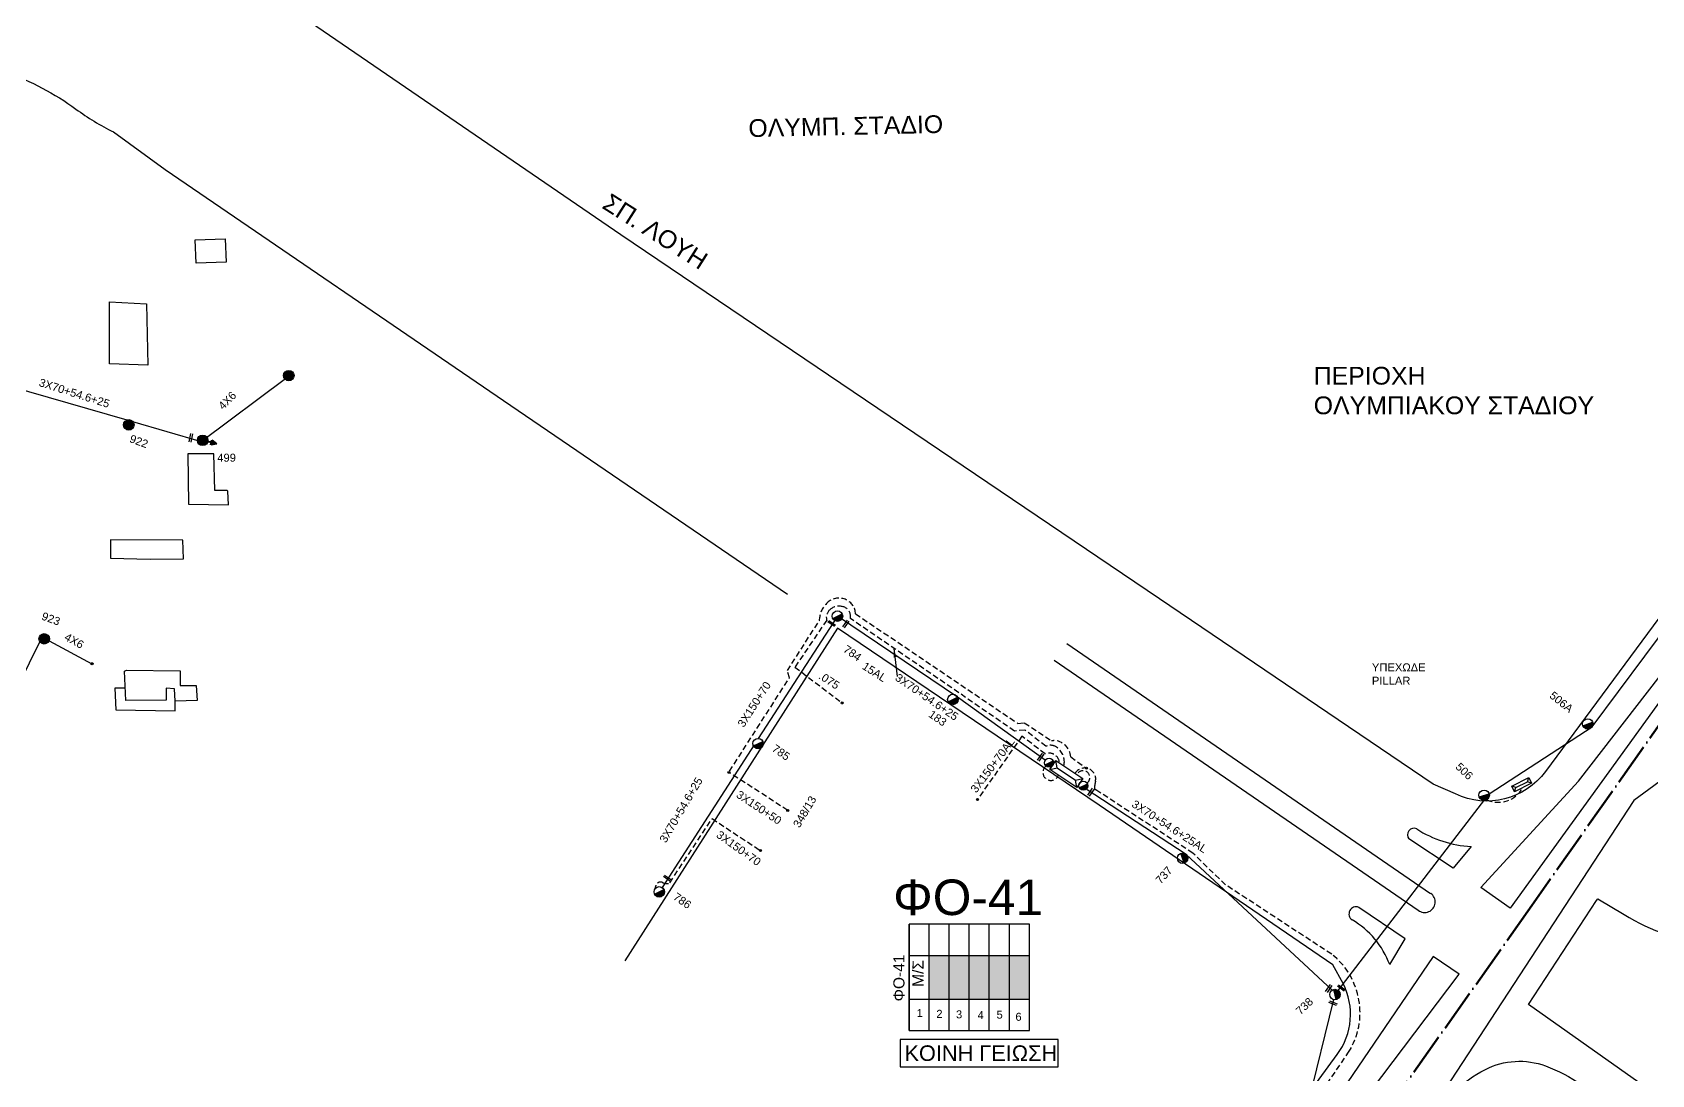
# Model space of a CAD drawing. Header units: millimetres. Extents: x 918 to 3138, y 719 to 1759.
# Drawn here: x 1967 to 2331.3, y 1236.1 to 1470.7 of the extents above; entities that cross this region are included whole.
import ezdxf
from ezdxf.enums import TextEntityAlignment as Align

# ---------------------------------------------------------------- set-up
doc = ezdxf.new("R2010")
doc.units = ezdxf.units.MM
doc.header["$LTSCALE"] = 0.5
doc.linetypes.add('ACAD_ISO04W100', pattern=[30, 24, -3, 0, -3])
doc.linetypes.add('DASHED', pattern=[19.05, 12.7, -6.35])
for name, color, linetype in [('Άγνωστα', 7, 'Continuous'), ('Ασφαλειοκιβώτια Χ.Τ 6 αναχωρήσεων', 7, 'Continuous'), ('Ασφαλειοκιβώτια Χ.Τ 9 αναχωρήσεων', 7, 'Continuous'), ('Επίτονοι', 7, 'Continuous'), ('Επιγραφές - Σχήματα', 7, 'Continuous'), ('Καλώδια ΧΤ   15AL', 7, 'DASHED'), ('Καλώδια ΧΤ   3x150+70AL', 7, 'DASHED'), ('Καλώδια ΧΤ   3x150AL+50XLPE', 7, 'DASHED'), ('Καλώδια ΧΤ   4x6CU', 7, 'DASHED'), ('Μηχανική τομή', 7, 'Continuous'), ('Στύλος Ξύλινος', 7, 'Continuous'), ('Στύλος Ξύλινος @ 1', 7, 'Continuous'), ('Στύλος ΦΜ', 7, 'Continuous'), ('Στύλος ΦΜ @ 1', 7, 'Continuous'), ('Συνδέσεις', 7, 'Continuous'), ('Συνεστραμμένα ΧΤ   3x70+54.6+25 AL', 7, 'SYN_LINE'), ('Υποσταθμός εναέριος 2 στύλων', 7, 'Continuous'), ('Υποσταθμός πόλεως', 7, 'Continuous'), ('Υπόβαθρο ΔΕΗ', 7, 'Continuous'), ('Υπόγεια Καλώδια Δικτύου ΧΤ   .06', 7, 'DASHED'), ('Υπόγεια καλώδια Παροχών ΧΤ   .075', 7, 'DASHED'), ('Υπόγεια καλώδια Παροχών ΧΤ   4x6', 7, 'DASHED')]:
    doc.layers.add(name, color=color, linetype=linetype)
doc.styles.add('arial', font='ARIAL.TTF')
doc.styles.get("Standard").update_dxf_attribs({"font": 'ARIAL.TTF'})
doc.linetypes.add('SYN_LINE', pattern='A,0.5,-0.0001,["/\\/\\/\\/",Standard,S=0.1,R=0,X=0,Y=-0.05],-0.25', length=0.7501)
doc.dimstyles.new('ISO-25', dxfattribs={"dimtxt": 2.5, "dimasz": 2.5, "dimexe": 1.25, "dimexo": 0.625, "dimtad": 1, "dimtxsty": 'Standard', "dimcen": 2.5, "dimadec": 0, "dimazin": 0, "dimtfac": 1, "dimtmove": 0, "dimatfit": 3, "dimfxl": 1, "dimarcsym": 0})

# ---------------------------------------------------------------- blocks, each defined once
blk = doc.blocks.new('ΑΣΦΑΛΕΙΟΚΙΒΩΤΙΟ ΥΠΟΣΤΑΘΜΟΥ 6 ΑΝΑΧΩΡΗΣΕΩΝ')
at = {"layer": 'Ασφαλειοκιβώτια Χ.Τ 6 αναχωρήσεων', "ltscale": 40}
for p, q in [((-23.91, 27), (23.91, 27)), ((-9.83, 27), (-9.83, -27)), ((9.83, 27), (9.83, -27)), ((-23.91, 18), (23.91, 18)), ((-23.91, 9), (23.91, 9)), ((-23.91, 0), (23.91, 0)), ((-23.91, -9), (23.91, -9)), ((-23.91, -18), (23.91, -18))]:
    blk.add_line(p, q, dxfattribs=at)
at = {"layer": 'Ασφαλειοκιβώτια Χ.Τ 6 αναχωρήσεων'}
blk.add_lwpolyline([(-23.91, -27), (23.91, -27), (23.91, 27), (-23.91, 27)], close=True, dxfattribs=at)
for s, p in [('1', (-17.82, 23.69)), ('2', (-18.21, 14.84)), ('3', (-18.45, 6.01)), ('4', (-18.73, -3.72)), ('5', (-18.57, -12.24)), ('6', (-19.53, -20.74))]:
    blk.add_text(s, height=3.6, rotation=270, dxfattribs=at).set_placement(p)
at = {"layer": 'Ασφαλειοκιβώτια Χ.Τ 6 αναχωρήσεων', "ltscale": 40}
for tag, height, p in [('ΟΝΟΜΑ', 5, (-0.27, 31.68)), ('ΚΕΙΜΕΝΟ 1', 2, (16.95, 22.41)), ('ΚΕΙΜΕΝΟ 2', 2, (16.95, 13.71)), ('ΚΕΙΜΕΝΟ 3', 2, (16.95, 4.31)), ('ΚΕΙΜΕΝΟ 4', 2, (16.95, -4.67)), ('ΚΕΙΜΕΝΟ 5', 2, (16.95, -13.51)), ('ΚΕΙΜΕΝΟ 6', 2, (16.95, -22.43)), ('ΣΧ', 2, (-0.21, -29.21))]:
    blk.add_attdef(tag, text='', height=height, dxfattribs=at).set_placement(p, align=Align.MIDDLE_CENTER)
blk = doc.blocks.new('ΜΗΧΑΝΙΚΗ ΤΟΜΗ')
at = {"layer": 'Μηχανική τομή', "ltscale": 40}
for p, q in [((-1.89, 0.78), (1.89, 0.78)), ((1.89, 0), (-1.89, 0))]:
    blk.add_line(p, q, dxfattribs=at)
blk = doc.blocks.new('ΥΠΑΡΧΩΝ ΤΣΙΜΕΝΤΕΝΙΟΣ ΣΤΥΛΟΣ')
at = {"layer": 'Στύλος ΦΜ'}
blk.add_hatch(color=7, dxfattribs=at).paths.add_polyline_path([(-1.29, -2.28, 0.574793), (2.62, 0, 0.268822), (1.3, 2.27)])
at = {"layer": 'Στύλος ΦΜ', "color": 7}
blk.add_line((-1.29, -2.28), (1.3, 2.27), dxfattribs=at)
blk.add_circle((0, 0), 2.62, dxfattribs=at)
at = {"layer": 'Στύλος ΦΜ', "flags": 4}
for tag, p in [('ΑΡΙΘΜΟΣ', (-4.68, 8.05)), ('ΤΥΠΟΣ', (-4.91, 3.03))]:
    blk.add_attdef(tag, p, '', height=4, dxfattribs=at)
blk = doc.blocks.new('ΥΠΟΣΤΑΘΜΟΣ ΕΝΑΕΡΙΟΣ ΕΠΙ 2 ΣΤΥΛΩΝ')
at = {"layer": 'Υποσταθμός εναέριος 2 στύλων', "linetype": 'Continuous'}
for points in [[(-11.97, -2.11, 0.574793), (-8.45, -0.07, 0.268822), (-9.64, 1.98)], [(9.68, -2.15, 0.574793), (13.19, -0.1, 0.268822), (12.01, 1.95)]]:
    blk.add_hatch(color=256, dxfattribs=at).paths.add_polyline_path(points)
for p, q in [((-11.97, -2.11), (-9.64, 1.98)), ((9.68, -2.15), (12.01, 1.95))]:
    blk.add_line(p, q, dxfattribs=at)
for centre in [(-10.81, -0.07), (10.84, -0.1)]:
    blk.add_circle(centre, 2.36, dxfattribs=at)
at = {"layer": 'Υποσταθμός πόλεως', "linetype": 'Continuous', "ltscale": 40}
blk.add_lwpolyline([(-8.57, 2.82), (8.57, 2.82), (8.57, -2.82), (-8.57, -2.82)], close=True, dxfattribs=at)
for points in [[(-5.75, 0), (-8.57, 2.82)], [(-8.57, -2.82), (-5.75, 0)], [(-5.75, 0), (5.75, 0)], [(5.75, 0), (8.57, 2.82)], [(8.57, -2.82), (5.75, 0)]]:
    blk.add_lwpolyline(points, dxfattribs=at)
at = {"layer": 'Υποσταθμός εναέριος 2 στύλων', "ltscale": 40, "flags": 1}
for tag, p in [('ΜΕΤΑΣΧΗΜΑΤΙΣΜΟΣ', (14.09, 2.51)), ('ΙΣΧΥΣ', (14.07, -0.28)), ('ΑΡΙΘΜΟΣ', (14.19, -3))]:
    blk.add_attdef(tag, p, '', height=1.8, dxfattribs=at)
blk = doc.blocks.new('ΥΠΑΡΧΩΝ ΞΥΛΙΝΟΣ ΣΤΥΛΟΣ')
at = {"layer": 'Στύλος Ξύλινος'}
h = blk.add_hatch(color=7, dxfattribs=at)
h.paths.add_polyline_path([(-2.62, 0, 0.270008), (-1.29, -2.28), (1.3, 2.27, 0.576266)])
h.paths.add_polyline_path([(-1.29, -2.28, 0.574793), (2.62, 0, 0.268822), (1.3, 2.27)])
at = {"layer": 'Στύλος Ξύλινος', "color": 7}
blk.add_line((-1.29, -2.28), (1.3, 2.27), dxfattribs=at)
blk.add_circle((0, 0), 2.62, dxfattribs=at)
at = {"layer": 'Στύλος Ξύλινος', "flags": 4}
for tag, p in [('ΑΡΙΘΜΟΣ', (-4.91, 8.6)), ('ΤΥΠΟΣ', (-4.85, 3.39))]:
    blk.add_attdef(tag, p, '', height=4, dxfattribs=at)
blk = doc.blocks.new('ΕΠΙΤΟΝΟΣ')
at = {"layer": 'Επίτονοι', "lineweight": 40, "ltscale": 40}
blk.add_hatch(color=256, dxfattribs=at).paths.add_polyline_path([(-1.13, 6.47), (0, 9.1), (1.13, 6.47)])
for p, q in [((-1.13, 6.47), (0, 9.1)), ((0, 9.1), (1.13, 6.47)), ((1.13, 6.47), (-1.13, 6.47)), ((-1.13, 6.47), (0, 6.47)), ((0, 6.47), (0, 0))]:
    blk.add_line(p, q, dxfattribs=at)
blk = doc.blocks.new('_ΣΥΝΔΕΣΗ')
at = {"layer": 'Συνδέσεις', "linetype": 'SYN_LINE', "ltscale": 40}
blk.add_hatch(color=256, dxfattribs=at).paths.add_polyline_path([(0.5, -0.01, 1), (-0.5, -0.01, 1)])
at = {"layer": 'Συνδέσεις'}
blk.add_circle((0, -0.01), 0.5, dxfattribs=at)
blk = doc.blocks.new('ΥΠΟΣΤΑΘΜΟΣ ΠΟΛΕΩΣ')
at = {"layer": 'Υποσταθμός πόλεως', "linetype": 'Continuous', "ltscale": 40}
blk.add_lwpolyline([(-8.6, 2.8), (8.6, 2.8), (8.6, -2.8), (-8.6, -2.8)], close=True, dxfattribs=at)
for points in [[(-5.8, 0), (-8.6, 2.8)], [(5.8, 0), (8.6, 2.8)], [(-8.6, -2.8), (-5.8, 0)], [(-5.8, 0), (5.8, 0)], [(8.6, -2.8), (5.8, 0)]]:
    blk.add_lwpolyline(points, dxfattribs=at)
at = {"layer": 'Υποσταθμός πόλεως', "linetype": 'SYN_LINE', "ltscale": 40, "flags": 1}
for tag, p in [('ΜΕΤΑΣΧΗΜΑΤΙΣΜΟΣ', (10.6, 2.4)), ('ΙΣΧΥΣ', (10.6, -0.4)), ('ΑΡΙΘΜΟΣ', (10.7, -3.1))]:
    blk.add_attdef(tag, p, '', height=1.8, dxfattribs=at)
blk = doc.blocks.new('TSONTA XT1')
at = {"ltscale": 40}
h = blk.add_hatch(color=256, dxfattribs=at)
h.dxf.hatch_style = 1
h.paths.add_polyline_path([(596, 2487.7), (597.1, 2488.8), (596, 2489.9), (594.9, 2488.8)])
blk.add_lwpolyline([(594.9, 2488.8), (596, 2489.9), (597.1, 2488.8), (596, 2487.7)], close=True, dxfattribs=at)

msp = doc.modelspace()

# ---------------------------------------------------------------- hatches: boundary and pattern name
at = {"layer": 'Ασφαλειοκιβώτια Χ.Τ 9 αναχωρήσεων', "ltscale": 40}
for color, points in [(1, [(2168.81, 1262.87), (2168.81, 1253.04), (2173.31, 1253.04), (2173.31, 1262.87)]), (2, [(2173.31, 1262.87), (2173.31, 1253.04), (2177.81, 1253.04), (2177.81, 1262.87)]), (6, [(2177.81, 1262.87), (2177.81, 1253.04), (2182.31, 1253.04), (2182.31, 1262.87)]), (133, [(2182.31, 1262.87), (2182.31, 1253.04), (2186.81, 1253.04), (2186.81, 1262.87)]), (30, [(2186.81, 1262.87), (2186.81, 1253.04), (2191.31, 1253.04), (2191.31, 1262.87)])]:
    msp.add_hatch(color=color, dxfattribs=at).paths.add_polyline_path(points)

# ---------------------------------------------------------------- linework, layer by layer
at = {"layer": 'Άγνωστα', "color": 2, "linetype": 'DASHED', "ltscale": 0.2}
for points in [[(2228.11, 1285.94), (2206.24, 1300.19, -0.30676), (2205.95, 1300.86, -0.005276), (2206.19, 1302.11, 0.846963), (2201.59, 1303.86)], [(2182.28, 1125.07), (2206.17, 1159.1), (2228.31, 1189.37), (2255.31, 1226.07), (2255.06, 1229.32), (2263.12, 1241.11, 0.384854), (2259.33, 1263.16)]]:
    msp.add_lwpolyline(points, format="xyb", dxfattribs=at)
msp.add_lwpolyline([(2259.33, 1263.16), (2235.42, 1278.81), (2228.11, 1285.94)], dxfattribs=at)
at = {"layer": 'Επιγραφές - Σχήματα', "color": 1, "linetype": 'ACAD_ISO04W100', "lineweight": 60, "ltscale": 0.8}
msp.add_lwpolyline([(2961.46, 1088.29), (2717.83, 1224.35), (2701.08, 1246.33), (2659.71, 1265.16), (2602.18, 1297.58), (2392.2, 1398.81), (2304.34, 1274.11), (2245.73, 1191.21), (2095.49, 995.78), (1905.75, 741.14)], dxfattribs=at)
at = {"layer": 'Επιγραφές - Σχήματα', "color": 190}
msp.add_lwpolyline([(2162.26, 1237.83), (2197.77, 1237.83), (2197.77, 1244), (2162.26, 1244)], close=True, dxfattribs=at)
at = {"layer": 'Επιγραφές - Σχήματα', "color": 133, "linetype": 'DASHED', "ltscale": 0.2}
msp.add_arc((2196.17, 1304.1), 1.81, 128.2461, 343.5509, dxfattribs=at)
at = {"layer": 'Επιγραφές - Σχήματα', "color": 1, "linetype": 'DASHED', "ltscale": 0.2}
msp.add_arc((2203.39, 1302.96), 1.53, 305.3701, 155.5494, dxfattribs=at)
at = {"layer": 'Επιγραφές - Σχήματα', "color": 6, "linetype": 'DASHED', "ltscale": 0.2}
msp.add_arc((2296.81, 1303.63), 6.25, 245.5515, 331.5572, dxfattribs=at)
at = {"layer": 'Καλώδια ΧΤ   15AL', "color": 6, "ltscale": 0.2}
msp.add_lwpolyline([(2199.14, 1305.74), (2199.18, 1306.23, 0.290734), (2197.16, 1309.93, 0.248283), (2195.04, 1309.98), (2190.29, 1313.63), (2187.98, 1313.42), (2151.1, 1338.72), (2151.1, 1339.18, 0.334175), (2149.43, 1341.4, 0.251053), (2146.47, 1340.77, 0.289806), (2145.72, 1338.36), (2138.59, 1327.79)], format="xyb", dxfattribs=at)
at = {"layer": 'Καλώδια ΧΤ   3x150+70AL', "color": 2, "linetype": 'DASHED', "ltscale": 0.2}
msp.add_lwpolyline([(2123.87, 1304.39), (2137.33, 1325.4), (2136.87, 1327.02), (2144.08, 1338.3), (2144.17, 1339.06, -0.212559), (2146.3, 1342.65, -0.588297), (2152.22, 1339.8), (2188.75, 1315.14), (2190.18, 1315.27), (2196.3, 1311.27), (2196.74, 1311.27, -0.40017), (2200.61, 1307.58), (2204.19, 1305.06)], format="xyb", dxfattribs=at)
at = {"layer": 'Καλώδια ΧΤ   3x150+70AL', "color": 30, "ltscale": 0.2}
msp.add_lwpolyline([(2198.08, 1306.45), (2198, 1306.74, 0.453243), (2194.85, 1308.25), (2189.64, 1312.28), (2179.62, 1297.98)], format="xyb", dxfattribs=at)
at = {"layer": 'Καλώδια ΧΤ   3x150+70AL', "color": 133, "linetype": 'DASHED', "ltscale": 0.2}
msp.add_lwpolyline([(2107.23, 1278.05), (2107.23, 1278.34, -0.571462), (2108.88, 1279.27, 0.270171), (2110.43, 1279.27), (2119.93, 1293.69), (2130.82, 1286.51)], format="xyb", dxfattribs=at)
at = {"layer": 'Καλώδια ΧΤ   3x150AL+50XLPE', "color": 2, "linetype": 'DASHED', "ltscale": 0.2}
msp.add_lwpolyline([(2136.95, 1295.55), (2123.88, 1304.04)], dxfattribs=at)
at = {"layer": 'Καλώδια ΧΤ   4x6CU', "color": 6, "linetype": 'SYN_LINE', "ltscale": 20}
msp.add_lwpolyline([(2005.03, 1378.62), (2024.28, 1393.01)], dxfattribs=at)
at = {"layer": 'Καλώδια ΧΤ   4x6CU', "color": 1, "linetype": 'SYN_LINE', "ltscale": 20}
msp.add_lwpolyline([(1958.45, 1312.81), (1968.97, 1334.11)], dxfattribs=at)
at = {"layer": 'Συνεστραμμένα ΧΤ   3x70+54.6+25 AL', "color": 6, "ltscale": 20}
for points in [[(1844.88, 1439.27), (1871.25, 1415.54), (1908.76, 1405.79), (1948.36, 1394.97), (1988.3, 1383.44)], [(1989.58, 1383.08), (2005.03, 1378.62)], [(2260.78, 1255.03), (2294.76, 1299.3), (2317.91, 1314.35), (2341.64, 1346.2)]]:
    msp.add_lwpolyline(points, dxfattribs=at)
at = {"layer": 'Συνεστραμμένα ΧΤ   3x70+54.6+25 AL', "color": 133, "ltscale": 20}
for points in [[(2148.14, 1339.28), (2130.34, 1311.71)], [(2175.16, 1321.07), (2148.14, 1339.28)], [(2194.84, 1306.88), (2175.16, 1321.07)], [(2129.44, 1310.32), (2108.69, 1278.2)]]:
    msp.add_lwpolyline(points, dxfattribs=at)
at = {"layer": 'Συνεστραμμένα ΧΤ   3x70+54.6+25 AL', "color": 1, "ltscale": 20}
for points in [[(2259.45, 1255.11), (2226.58, 1285.65), (2204.12, 1300.35)], [(2182.65, 1130.1), (2182.65, 1130.1), (2206.99, 1163.17), (2231.93, 1196.92), (2252.71, 1225.1), (2254.04, 1229.42), (2259.78, 1252.96)]]:
    msp.add_lwpolyline(points, dxfattribs=at)
at = {"layer": 'Υπόβαθρο ΔΕΗ'}
for points in [[(2448.08, 1493.27), (2366.31, 1384), (2307.44, 1304.3, -0.360241), (2287.18, 1299.28), (2282.16, 1301.48), (2220.62, 1343.15), (2099.43, 1425.12), (1991.15, 1499.31, 0.09764), (1955.94, 1514.46, 0.061427), (1925.19, 1517.19), (1878.06, 1514.02), (1808.35, 1509.32), (1801.75, 1508.87), (1794.29, 1509.6), (1775.49, 1512.53), (1691.32, 1536), (1576.76, 1569.78), (1342.2, 1637.07), (1170.37, 1688.54), (1147.42, 1698.34, -0.172979), (1117.46, 1726.05), (1110.42, 1739.29)], [(1961.06, 1461.72, -0.07415), (1976.83, 1453.42, 0.043078), (1985.27, 1448.28), (1996.87, 1439.84), (2074.65, 1386.73), (2136.88, 1344.2)], [(2260.59, 1240.6, 0.279671), (2261.95, 1256.57), (2259.56, 1260.76), (2207.04, 1296.75), (2148.15, 1336.61), (2100.31, 1261.68)], [(2409.05, 1177.3), (2303.6, 1251.89), (2318.87, 1275.24), (2319.24, 1275.64), (2325.11, 1272.08, 0.220945), (2365.57, 1267.63, 0.180003), (2379.08, 1278.59, 0.213315), (2381.31, 1298.36, 0.239117), (2367.35, 1312.56, 0.139574), (2351.46, 1313.31), (2344.78, 1310.6), (2327.29, 1297.81), (2283.52, 1230.79, 0.924794), (2284.66, 1229.91, -0.014175), (2286.72, 1232.07, -0.077684), (2293.9, 1237.24, -0.208222), (2307.45, 1238.04, -0.066881), (2315.49, 1233.79), (2404.23, 1171.2, 0.023303), (2407.09, 1169.37, 0.812457), (2411.84, 1174.71), (2409.02, 1177.32)]]:
    msp.add_lwpolyline(points, format="xyb", dxfattribs=at)
for points in [[(2003.66, 1423.99), (2010.43, 1424.22), (2010.61, 1418.95), (2003.84, 1418.76), (2003.66, 1423.99)], [(1984.35, 1410.06), (1992.69, 1409.59), (1993, 1395.75), (1984.41, 1396.05), (1984.35, 1410.06)], [(2011.16, 1364.34), (2011.01, 1367.4), (2010.86, 1367.56), (2008.04, 1367.54), (2007.82, 1375.83), (2001.99, 1375.8), (2002.13, 1364.5), (2011.16, 1364.34)], [(2372.75, 1374.87), (2299.47, 1273.51), (2292.85, 1278.2), (2314.82, 1302.15), (2371.77, 1375.56)], [(2001.01, 1352.17), (2000.84, 1356.35), (1984.59, 1356.47), (1984.63, 1352.36), (1993.5, 1352.09), (2001.01, 1352.17)], [(2199.73, 1333.12), (2281.59, 1276.87)], [(1988.02, 1320.32), (1987.76, 1326.86), (1988.19, 1327.11), (2000.27, 1326.96), (2000.27, 1323.87), (2000.26, 1323.66), (2003.9, 1323.66), (2004.11, 1320.26), (1999.13, 1320.14), (1999, 1322.91), (1997.09, 1323.03), (1997.09, 1320.37), (1988.02, 1320.32)], [(2196.93, 1329.34), (2278.79, 1273.09)], [(1987.91, 1323.1), (1985.57, 1323.09), (1985.79, 1318.21), (1999.11, 1317.99), (1999.13, 1320.14)], [(2290.68, 1287.44), (2286.64, 1282.58), (2276.7, 1289.12)], [(2272.38, 1260.83), (2275.86, 1266.61), (2265.43, 1273.72)], [(2218.44, 1166.54), (2287.98, 1258.68), (2282.13, 1262.64), (2248.4, 1213.09), (2217.18, 1167.46)], [(1961.38, 1130.54), (1974.73, 1072.12), (2030.72, 1038.59), (2039.27, 1032.59), (2086.63, 1002.32), (2190.29, 1144.25), (2260.59, 1240.6)]]:
    msp.add_lwpolyline(points, dxfattribs=at)
for centre, radius, start, end in [((2277.85, 1290.04), 1.48, 65.2746, 218.4265), ((2291.89, 1312.1), 24.69, 237.0769, 267.1827), ((2280.26, 1274.93), 2.36, 231.5403, 55.4302), ((2264.83, 1272.23), 1.61, 68.1686, 236.2393), ((2254.04, 1254.01), 19.57, 20.4064, 59.6114)]:
    msp.add_arc(centre, radius, start, end, dxfattribs=at)
at = {"layer": 'Υπόγεια καλώδια Παροχών ΧΤ   .075', "color": 6, "ltscale": 0.2}
msp.add_lwpolyline([(2138.59, 1327.79), (2149.23, 1319.73)], dxfattribs=at)
at = {"layer": 'Υπόγεια καλώδια Παροχών ΧΤ   4x6', "color": 1, "linetype": 'SYN_LINE', "ltscale": 10}
msp.add_lwpolyline([(1970.77, 1333.71), (1980.43, 1328.58)], dxfattribs=at)

# ---------------------------------------------------------------- block references
at = {"layer": 'Ασφαλειοκιβώτια Χ.Τ 6 αναχωρήσεων', "xscale": 0.5, "yscale": 0.5, "zscale": 0.5, "rotation": 90}
msp.add_blockref('ΑΣΦΑΛΕΙΟΚΙΒΩΤΙΟ ΥΠΟΣΤΑΘΜΟΥ 6 ΑΝΑΧΩΡΗΣΕΩΝ', (2177.81, 1257.96), dxfattribs=at).add_auto_attribs({'ΟΝΟΜΑ': 'ΦΟ-41'})
at = {"layer": 'Επίτονοι', "xscale": 0.4499999999997101, "yscale": 0.4499999999997101, "zscale": 0.4499999999997101, "rotation": 256.3649080457226}
msp.add_blockref('ΕΠΙΤΟΝΟΣ', (2004.48, 1379.05), dxfattribs=at)
at = {"layer": 'Μηχανική τομή'}
for p, xscale, yscale, zscale, rotation in [((2002.47, 1379.44), 0.4999999999999997, 0.4999999999999997, 0.4999999999999997, 259.0848520262939), ((2146.94, 1337.78), 0.4999999999999994, 0.4999999999999994, 0.4999999999999994, 144.6528688687434), ((2149.86, 1337.63), 0.4999999999999994, 0.4999999999999994, 0.4999999999999994, 235.2253478962505), ((2193.7, 1307.65), 0.4999999999999994, 0.4999999999999994, 0.4999999999999994, 235.2253478962505), ((2205, 1299.79), 0.4999999999999994, 0.4999999999999994, 0.4999999999999994, 235.2253478962505), ((2110.03, 1280.44), 0.4999999999999994, 0.4999999999999994, 0.4999999999999994, 144.6528688687434), ((2258.5, 1255.59), 0.4999999999999994, 0.4999999999999994, 0.4999999999999994, 235.2253478962505), ((2261.62, 1255.73), 0.4999999999999994, 0.4999999999999994, 0.4999999999999994, 144.6528688687434), ((2259.69, 1252.33), 0.4999999999999994, 0.4999999999999994, 0.4999999999999994, 157.7537610877161)]:
    msp.add_blockref('ΜΗΧΑΝΙΚΗ ΤΟΜΗ', p, dxfattribs=dict(at, xscale=xscale, yscale=yscale, zscale=zscale, rotation=rotation))
at = {"layer": 'Στύλος Ξύλινος @ 1', "ltscale": 40, "xscale": 0.4499999999998181, "yscale": 0.4499999999998181, "zscale": 0.4499999999998181}
msp.add_blockref('ΥΠΑΡΧΩΝ ΞΥΛΙΝΟΣ ΣΤΥΛΟΣ', (2024.71, 1393.43), dxfattribs=at)
at = {"layer": 'Στύλος Ξύλινος @ 1', "ltscale": 40}
ref = msp.add_blockref('ΥΠΑΡΧΩΝ ΞΥΛΙΝΟΣ ΣΤΥΛΟΣ', (1988.71, 1382.34), dxfattribs=dict(at, xscale=0.4499999999998181, yscale=0.4499999999998181, zscale=0.4499999999998181, rotation=339.9885071264504))
ref.add_attrib('ΤΥΠΟΣ', '922', (1988.71, 1378.5), dxfattribs={"layer": 'Στύλος Ξύλινος', "height": 1.8, "rotation": 339.9885, "flags": 4})
ref = msp.add_blockref('ΥΠΑΡΧΩΝ ΞΥΛΙΝΟΣ ΣΤΥΛΟΣ', (2005.34, 1378.85), dxfattribs=dict(at, xscale=0.4499999999998181, yscale=0.4499999999998181, zscale=0.4499999999998181))
ref.add_attrib('ΤΥΠΟΣ', '499', (2008.62, 1374.05), dxfattribs={"layer": 'Στύλος Ξύλινος', "height": 1.8, "flags": 4})
ref = msp.add_blockref('ΥΠΑΡΧΩΝ ΞΥΛΙΝΟΣ ΣΤΥΛΟΣ', (1969.69, 1334.17), dxfattribs=dict(at, xscale=0.4499999999998187, yscale=0.4499999999998187, zscale=0.4499999999998187, rotation=339.9885071264504))
ref.add_attrib('ΑΡΙΘΜΟΣ', '923', (1968.93, 1338.56), dxfattribs={"layer": 'Στύλος Ξύλινος', "height": 1.8, "rotation": 339.9885, "flags": 4})
at = {"layer": 'Στύλος ΦΜ @ 1', "ltscale": 40}
ref = msp.add_blockref('ΥΠΑΡΧΩΝ ΤΣΙΜΕΝΤΕΝΙΟΣ ΣΤΥΛΟΣ', (2148.14, 1339.28), dxfattribs=dict(at, xscale=0.4499999999998184, yscale=0.4499999999998184, zscale=0.4499999999998184, rotation=325.1911144576979))
ref.add_attrib('ΤΥΠΟΣ', '784', (2149.28, 1331.4), dxfattribs={"layer": 'Στύλος ΦΜ', "height": 1.8, "rotation": 325.1911, "flags": 4})
ref = msp.add_blockref('ΥΠΑΡΧΩΝ ΤΣΙΜΕΝΤΕΝΙΟΣ ΣΤΥΛΟΣ', (2316.94, 1315.01), dxfattribs=dict(at, xscale=0.449999999999818, yscale=0.449999999999818, zscale=0.449999999999818, rotation=321.29519655953))
ref.add_attrib('ΤΥΠΟΣ', '506A', (2308.15, 1321.09), dxfattribs={"layer": 'Στύλος ΦΜ', "height": 1.8, "rotation": 321.2952, "flags": 4})
ref = msp.add_blockref('ΥΠΑΡΧΩΝ ΤΣΙΜΕΝΤΕΝΙΟΣ ΣΤΥΛΟΣ', (2174.11, 1320.53), dxfattribs=dict(at, xscale=0.4499999999998184, yscale=0.4499999999998184, zscale=0.4499999999998184, rotation=325.1911144576979))
ref.add_attrib('ΤΥΠΟΣ', '183', (2168.45, 1316.77), dxfattribs={"layer": 'Στύλος ΦΜ', "height": 1.8, "rotation": 325.1911, "flags": 4})
ref = msp.add_blockref('ΥΠΑΡΧΩΝ ΤΣΙΜΕΝΤΕΝΙΟΣ ΣΤΥΛΟΣ', (2130.28, 1310.59), dxfattribs=dict(at, xscale=0.4499999999998184, yscale=0.4499999999998184, zscale=0.4499999999998184, rotation=325.1911144576979))
ref.add_attrib('ΤΥΠΟΣ', '785', (2133.23, 1309.05), dxfattribs={"layer": 'Στύλος ΦΜ', "height": 1.8, "rotation": 325.1911, "flags": 4})
ref = msp.add_blockref('ΥΠΑΡΧΩΝ ΤΣΙΜΕΝΤΕΝΙΟΣ ΣΤΥΛΟΣ', (2293.63, 1298.96), dxfattribs=dict(at, xscale=0.4499999999998179, yscale=0.4499999999998179, zscale=0.4499999999998179, rotation=316.6649863955404))
ref.add_attrib('ΤΥΠΟΣ', '506', (2287.03, 1305.16), dxfattribs={"layer": 'Στύλος ΦΜ', "height": 1.8, "rotation": 316.665, "flags": 4})
ref = msp.add_blockref('ΥΠΑΡΧΩΝ ΤΣΙΜΕΝΤΕΝΙΟΣ ΣΤΥΛΟΣ', (2225.79, 1284.77), dxfattribs=dict(at, xscale=0.4499999999998185, yscale=0.4499999999998185, zscale=0.4499999999998185, rotation=48.1861683330183))
ref.add_attrib('ΤΥΠΟΣ', '737', (2220.86, 1278.81), dxfattribs={"layer": 'Στύλος ΦΜ', "height": 1.8, "rotation": 48.1862, "flags": 4})
ref = msp.add_blockref('ΥΠΑΡΧΩΝ ΤΣΙΜΕΝΤΕΝΙΟΣ ΣΤΥΛΟΣ', (2108.05, 1277.21), dxfattribs=dict(at, xscale=0.4499999999998184, yscale=0.4499999999998184, zscale=0.4499999999998184, rotation=325.1911144576979))
ref.add_attrib('ΤΥΠΟΣ', '786', (2111.01, 1275.68), dxfattribs={"layer": 'Στύλος ΦΜ', "height": 1.8, "rotation": 325.1911, "flags": 4})
ref = msp.add_blockref('ΥΠΑΡΧΩΝ ΤΣΙΜΕΝΤΕΝΙΟΣ ΣΤΥΛΟΣ', (2260.06, 1254.1), dxfattribs=dict(at, xscale=0.4499999999998185, yscale=0.4499999999998185, zscale=0.4499999999998185, rotation=43.76709946783865))
ref.add_attrib('ΤΥΠΟΣ', '738', (2252.31, 1249.4), dxfattribs={"layer": 'Στύλος ΦΜ', "height": 1.8, "rotation": 43.7671, "flags": 4})
at = {"layer": 'Συνδέσεις', "xscale": 0.4500000000000455, "yscale": 0.4500000000000455, "zscale": 0.4500000000000455}
for p in [(1980.44, 1328.58), (2149.23, 1319.74), (2204.19, 1305.06), (2179.62, 1297.99), (2136.95, 1295.55), (2130.82, 1286.52)]:
    msp.add_blockref('_ΣΥΝΔΕΣΗ', p, dxfattribs=at)
at = {"layer": 'Υποσταθμός εναέριος 2 στύλων', "xscale": 0.4284189664165622, "yscale": 0.4284189664165622, "zscale": 0.4284189664165622, "rotation": 326.264966993753}
msp.add_blockref('ΥΠΟΣΤΑΘΜΟΣ ΕΝΑΕΡΙΟΣ ΕΠΙ 2 ΣΤΥΛΩΝ', (2199.62, 1303.73), dxfattribs=at)
at = {"layer": 'Υποσταθμός πόλεως', "xscale": 0.2499999999999508, "yscale": 0.2499999999999508, "zscale": 0.2499999999999508, "rotation": 27.00365176992802}
msp.add_blockref('ΥΠΟΣΤΑΘΜΟΣ ΠΟΛΕΩΣ', (2302.07, 1301.33), dxfattribs=at)
at = {"layer": 'Υπόγεια Καλώδια Δικτύου ΧΤ   .06', "xscale": 0.2553069525740982, "yscale": 0.2553069525740982, "zscale": 0.2553069525740982, "rotation": 241.6871815649048}
msp.add_blockref('TSONTA XT1', (1636.52, 1739.42), dxfattribs=at)

# ---------------------------------------------------------------- texts
at = {"layer": 'Άγνωστα', "ltscale": 40, "insert": (2125.54, 1315.06), "char_height": 1.8, "width": 17.1868, "attachment_point": 1, "rotation": 57.3013, "style": 'arial'}
msp.add_mtext('3X150+70', dxfattribs=at)
at = {"layer": 'Επιγραφές - Σχήματα', "char_height": 4, "width": 90.8081, "attachment_point": 1, "style": 'arial'}
for s, insert, rotation in [('ΟΛΥΜΠ. ΣΤΑΔΙΟ', (2128.06, 1451.11), 1.2559), ('ΣΠ. ΛΟΥΗ', (2097.08, 1434.66), 327.5787)]:
    msp.add_mtext(s, dxfattribs=dict(at, insert=insert, rotation=rotation))
at = {"layer": 'Επιγραφές - Σχήματα', "insert": (2255.29, 1395.4), "char_height": 4, "width": 63.5526, "attachment_point": 1}
msp.add_mtext('ΠΕΡΙΟΧΗ \\PΟΛΥΜΠΙΑΚΟΥ ΣΤΑΔΙΟΥ', dxfattribs=at)
at = {"layer": 'Επιγραφές - Σχήματα', "color": 1, "ltscale": 0.2, "insert": (2268.38, 1328.65), "char_height": 1.8, "width": 17.7949, "attachment_point": 1}
msp.add_mtext('ΥΠΕΧΩΔΕ PILLAR', dxfattribs=at)
at = {"layer": 'Επιγραφές - Σχήματα', "ltscale": 40, "insert": (2160.66, 1279.99), "char_height": 4, "width": 17.8089, "attachment_point": 1, "style": 'arial'}
msp.add_mtext('{\\H2x;ΦO-41}', dxfattribs=at)
at = {"layer": 'Επιγραφές - Σχήματα', "insert": (2165, 1255.84), "char_height": 2.5, "width": 3.2229, "attachment_point": 1, "rotation": 89.7014}
msp.add_mtext('Μ/Σ', dxfattribs=at)
at = {"layer": 'Επιγραφές - Σχήματα', "color": 190, "insert": (2163.22, 1242.66), "char_height": 3.5, "width": 35.1311, "attachment_point": 1}
msp.add_mtext('KOINH ΓΕΙΩΣΗ', dxfattribs=at)
at = {"layer": 'Καλώδια ΧΤ   15AL', "ltscale": 0.2, "insert": (2154.5, 1329.06), "char_height": 1.8, "width": 17.1868, "attachment_point": 1, "rotation": 327.0383, "style": 'arial'}
msp.add_mtext('15AL', dxfattribs=at)
at = {"layer": 'Καλώδια ΧΤ   3x150+70AL', "ltscale": 0.2, "char_height": 1.8, "width": 17.1868, "attachment_point": 1, "style": 'arial'}
for s, insert, rotation in [('3X150+70AL', (2177.93, 1300.43), 53.0759), ('348/13', (2138.04, 1292.4), 59.441)]:
    msp.add_mtext(s, dxfattribs=dict(at, insert=insert, rotation=rotation))
at = {"layer": 'Καλώδια ΧΤ   3x150+70AL', "ltscale": 40, "char_height": 1.8, "width": 17.1868, "attachment_point": 1, "style": 'arial'}
for s, insert, rotation in [('3Χ150+50', (2126.2, 1300.15), 326.2774), ('3X150+70', (2121.77, 1291.13), 324.3227)]:
    msp.add_mtext(s, dxfattribs=dict(at, insert=insert, rotation=rotation))
at = {"layer": 'Καλώδια ΧΤ   4x6CU', "ltscale": 0.2, "insert": (2008.65, 1386.87), "char_height": 1.8, "width": 17.1868, "attachment_point": 1, "rotation": 45.4076, "style": 'arial'}
msp.add_mtext('4X6', dxfattribs=at)
at = {"layer": 'Συνεστραμμένα ΧΤ   3x70+54.6+25 AL', "ltscale": 40, "char_height": 1.8, "width": 17.1868, "attachment_point": 1, "style": 'arial'}
for insert, rotation in [((1968.88, 1392.84), 342.3996), ((2161.96, 1326.49), 325.503), ((2107.98, 1289.01), 59.4847)]:
    msp.add_mtext('3X70+54.6+25', dxfattribs=dict(at, insert=insert, rotation=rotation))
at = {"layer": 'Συνεστραμμένα ΧΤ   3x70+54.6+25 AL', "ltscale": 20, "insert": (2215.14, 1298.01), "char_height": 1.8, "width": 17.1868, "attachment_point": 1, "rotation": 327.0383, "style": 'arial'}
msp.add_mtext('3X70+54.6+25AL', dxfattribs=at)
at = {"layer": 'Υπόγεια καλώδια Παροχών ΧΤ   .075', "ltscale": 0.2, "insert": (2144.73, 1326.87), "char_height": 1.8, "width": 17.1868, "attachment_point": 1, "rotation": 327.0383, "style": 'arial'}
msp.add_mtext('.075', dxfattribs=at)
at = {"layer": 'Υπόγεια καλώδια Παροχών ΧΤ   4x6', "ltscale": 40, "insert": (1974.91, 1335.61), "char_height": 1.8, "width": 17.1868, "attachment_point": 1, "rotation": 331.0383, "style": 'arial'}
msp.add_mtext('4X6', dxfattribs=at)

# ---------------------------------------------------------------- leaders
at = {"layer": 'Επιγραφές - Σχήματα', "ltscale": 40}
msp.add_leader([(2160.84, 1332.03), (2161.59, 1325.66)], dimstyle='ISO-25', override={"dimasz": 2, "dimtad": 0}, dxfattribs=at)

doc.saveas('drawing.dxf')
